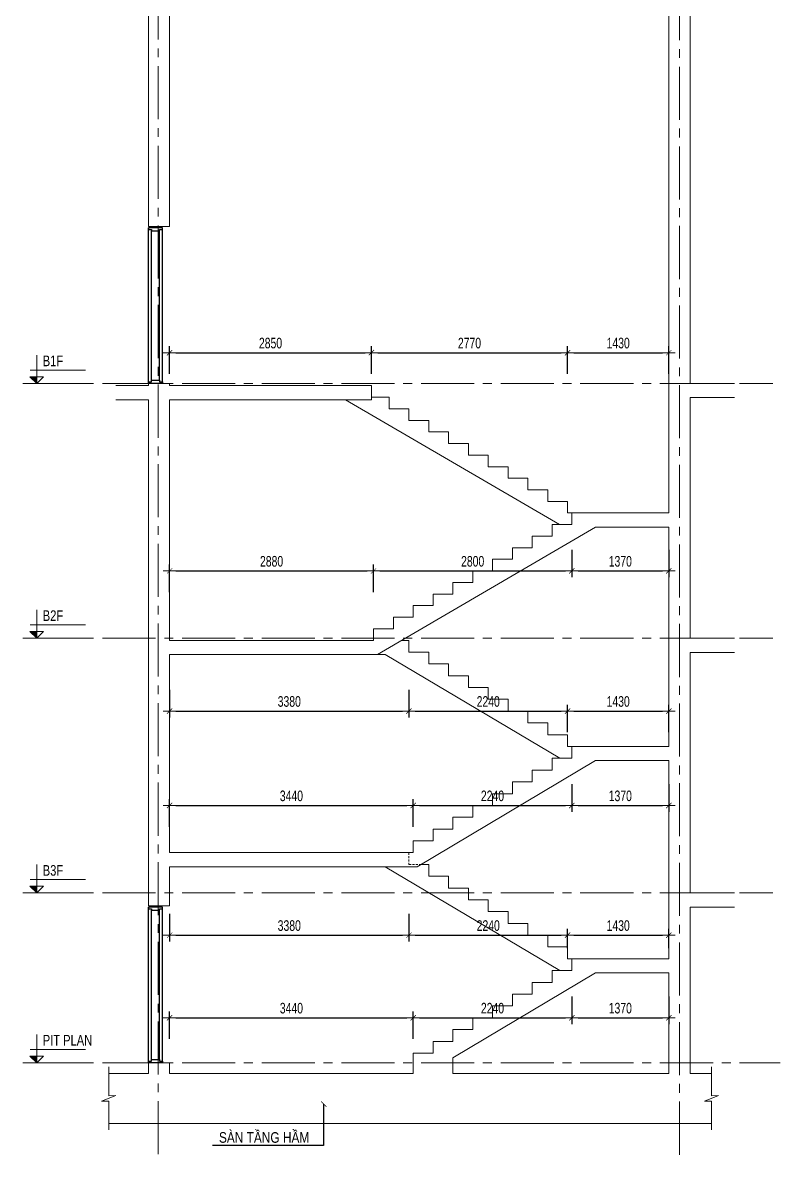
# Model space of a CAD drawing. Header units: millimetres. Extents: x -179076 to 254975, y -18667 to 296191.
# Drawn here: x 62883 to 73582, y 262626 to 278674 of the extents above; entities that cross this region are included whole.
import ezdxf
from ezdxf.enums import TextEntityAlignment as Align

# ---------------------------------------------------------------- set-up
doc = ezdxf.new("R2010")
doc.units = ezdxf.units.MM
doc.linetypes.add('CENTER2', pattern=[1.125, 0.75, -0.125, 0.125, -0.125])
doc.linetypes.add('HIDDEN2', pattern=[4.7625, 3.175, -1.5875])
doc.layers.get('Defpoints').update_dxf_attribs({"color": 151, "lineweight": 9})
doc.layers.add('A-DOOR', color=4, linetype='Continuous')
doc.layers.add('DOOR', color=4, linetype='Continuous')
for name, color, linetype, lineweight in [('NDC_S_ANNO', 7, 'Continuous', 20), ('NDC_S_AXIS', 5, 'CENTER2', 13), ('NDC_S_CONTINUOUS', 3, 'Continuous', 20), ('NDC_S_DIM', 1, 'Continuous', 15), ('NDC_S_HIDDEN', 8, 'HIDDEN2', 13), ('NDC_S_SLAB', 2, 'Continuous', 20), ('NDC_S_SYMBOL', 1, 'Continuous', 15), ('NDC_S_TEXT SYMBOL', 7, 'Continuous', 20), ('NDC_S_VN TEXT', 7, 'Continuous', 20)]:
    doc.layers.add(name, color=color, linetype=linetype, lineweight=lineweight)
doc.styles.add('NDC_ANNO', font='', dxfattribs={"width": 0.8})
doc.styles.add('NDC_DIM', font='', dxfattribs={"width": 0.75})
doc.styles.add('NDC_VIE TXT', font='arial.ttf', dxfattribs={"width": 0.8})
doc.styles.get('NDC_ANNO').set_extended_font_data('Dotum')
doc.styles.get('NDC_DIM').set_extended_font_data('Dotum')
doc.dimstyles.new('NDC_dim_50', dxfattribs={"dimscale": 50, "dimtxt": 2.5, "dimasz": 1.5, "dimexe": 1.5, "dimexo": 2.5, "dimgap": 1, "dimtad": 1, "dimdec": 0, "dimzin": 0, "dimdsep": 46, "dimtxsty": 'NDC_DIM', "dimblk": 'DIMMARK', "dimcen": 0.09, "dimdle": 1.2, "dimclrd": 1, "dimclre": 1, "dimclrt": 3, "dimadec": 0, "dimazin": 0, "dimtfac": 1, "dimtdec": 0, "dimtix": 1, "dimtofl": 0, "dimtmove": 0, "dimatfit": 3, "dimfxl": 8, "dimfxlon": 1, "dimtolj": 1, "dimtzin": 0, "dimarcsym": 0})
doc.dimstyles.new('NDC_dim_60', dxfattribs={"dimscale": 60, "dimtxt": 2.5, "dimasz": 1.5, "dimexe": 1.5, "dimexo": 2.5, "dimgap": 1, "dimtad": 1, "dimdec": 0, "dimzin": 0, "dimdsep": 46, "dimtxsty": 'NDC_DIM', "dimblk": 'DIMMARK', "dimcen": 0.09, "dimdle": 1.2, "dimclrd": 1, "dimclre": 1, "dimclrt": 3, "dimadec": 0, "dimazin": 0, "dimtfac": 1, "dimtdec": 0, "dimtix": 1, "dimtofl": 0, "dimtmove": 0, "dimatfit": 3, "dimfxl": 5, "dimfxlon": 1, "dimtolj": 1, "dimtzin": 0, "dimarcsym": 0})

# ---------------------------------------------------------------- blocks, each defined once
blk = doc.blocks.new('X-SECTION-2$0$X-SEC-DOO2')
at = {"layer": 'A-DOOR'}
for p, q in [((41976, 101972), (41976, 104172)), ((42176, 101972), (42176, 104172)), ((42021, 102017), (42021, 104127)), ((42131, 102017), (42131, 104127))]:
    blk.add_line(p, q, dxfattribs=at)
for points in [[(41976, 104172), (41976, 104147), (42021, 104147), (42021, 104127), (42131, 104127), (42131, 104147), (42176, 104147), (42176, 104172)], [(41976, 101972), (41976, 101997), (42021, 101997), (42021, 102017), (42131, 102017), (42131, 101997), (42176, 101997), (42176, 101972)]]:
    blk.add_lwpolyline(points, close=True, dxfattribs=at)
at = {"layer": 'Defpoints'}
blk.add_line((41976, 104192), (42176, 104192), dxfattribs=at)
blk = doc.blocks.new('kata_block_CT')
at = {"layer": 'NDC_S_ANNO'}
blk.add_hatch(color=3, dxfattribs=at).paths.add_polyline_path([(0, 1.6), (-1.61, 1.6), (0, 0)])
at = {"layer": 'NDC_S_ANNO', "ltscale": 50}
h = blk.add_hatch(dxfattribs=at)
h.set_pattern_fill('ANSI31', color=256, scale=1.406, style=0)
h.paths.add_polyline_path([(0, 1.6), (0, 0), (1.61, 1.6)])
for p, q in [((-1.59, 3.14), (11.47, 3.14)), ((11.56, 0), (-1.64, 0))]:
    blk.add_line(p, q, dxfattribs=at)
for points in [[(0, 6.69), (0, 0)], [(0, 0), (-1.61, 1.6), (0, 1.6)], [(0, 0), (1.61, 1.6), (0, 1.6)]]:
    blk.add_lwpolyline(points, dxfattribs=at)
at = {"layer": 'NDC_S_ANNO', "color": 8, "ltscale": 50}
blk.add_lwpolyline([(0, 0), (-1.61, 1.6), (0, 1.6)], dxfattribs=at)
at = {"layer": 'NDC_S_TEXT SYMBOL', "color": 3, "style": 'NDC_ANNO', "width": 0.8}
blk.add_attdef('CT', (1.41, 4.07), '', height=2.5, dxfattribs=at)
blk = doc.blocks.new('DIMMARK')
at = {"layer": 'NDC_S_DIM', "color": 1}
blk.add_line((-1.5, 0), (1, 0), dxfattribs=at)
at = {"layer": 'NDC_S_DIM', "color": 2, "const_width": 0.1}
blk.add_lwpolyline([(-0.42, -0.42), (0.42, 0.42)], dxfattribs=at)
blk = doc.blocks.new('*D397')
at = {"layer": 'Defpoints', "color": 0, "transparency": 16777216}
for p in [(68398, 264612), (64958, 263826), (68398, 263826)]:
    blk.add_point(p, dxfattribs=at)
at = {"layer": 'NDC_S_DIM', "color": 1, "lineweight": -2, "transparency": 16777216}
for p, q in [((64958, 264312), (64958, 264702)), ((68398, 264312), (68398, 264702)), ((65048, 264612), (68308, 264612))]:
    blk.add_line(p, q, dxfattribs=at)
at = {"layer": 'NDC_S_DIM', "color": 1, "lineweight": -2, "transparency": 16777216, "xscale": 90, "yscale": 90, "zscale": 90, "rotation": 180}
blk.add_blockref('DIMMARK', (64958, 264612), dxfattribs=at)
at = {"layer": 'NDC_S_DIM', "color": 1, "lineweight": -2, "transparency": 16777216, "xscale": 90, "yscale": 90, "zscale": 90}
blk.add_blockref('DIMMARK', (68398, 264612), dxfattribs=at)
at = {"layer": 'NDC_S_DIM', "color": 3, "transparency": 16777216, "insert": (66678, 264747), "char_height": 150, "attachment_point": 5, "style": 'NDC_DIM'}
blk.add_mtext('\\A1;3440', dxfattribs=at)
blk = doc.blocks.new('*D398')
at = {"layer": 'Defpoints', "color": 0, "transparency": 16777216}
for p in [(70638, 265279), (70638, 264612), (68398, 263826)]:
    blk.add_point(p, dxfattribs=at)
at = {"layer": 'NDC_S_DIM', "color": 1, "lineweight": -2, "transparency": 16777216}
for p, q in [((70638, 264912), (70638, 264522)), ((68398, 264312), (68398, 264702)), ((68488, 264612), (70548, 264612))]:
    blk.add_line(p, q, dxfattribs=at)
at = {"layer": 'NDC_S_DIM', "color": 1, "lineweight": -2, "transparency": 16777216, "xscale": 90, "yscale": 90, "zscale": 90, "rotation": 180}
blk.add_blockref('DIMMARK', (68398, 264612), dxfattribs=at)
at = {"layer": 'NDC_S_DIM', "color": 1, "lineweight": -2, "transparency": 16777216, "xscale": 90, "yscale": 90, "zscale": 90}
blk.add_blockref('DIMMARK', (70638, 264612), dxfattribs=at)
at = {"layer": 'NDC_S_DIM', "color": 3, "transparency": 16777216, "insert": (69518, 264747), "char_height": 150, "attachment_point": 5, "style": 'NDC_DIM'}
blk.add_mtext('\\A1;2240', dxfattribs=at)
blk = doc.blocks.new('*D399')
at = {"layer": 'Defpoints', "color": 0, "transparency": 16777216}
for p in [(70638, 265279), (72008, 265246), (72008, 264612)]:
    blk.add_point(p, dxfattribs=at)
at = {"layer": 'NDC_S_DIM', "color": 1, "lineweight": -2, "transparency": 16777216}
for p, q in [((70638, 264912), (70638, 264522)), ((72008, 264912), (72008, 264522)), ((70728, 264612), (71918, 264612))]:
    blk.add_line(p, q, dxfattribs=at)
at = {"layer": 'NDC_S_DIM', "color": 1, "lineweight": -2, "transparency": 16777216, "xscale": 90, "yscale": 90, "zscale": 90, "rotation": 180}
blk.add_blockref('DIMMARK', (70638, 264612), dxfattribs=at)
at = {"layer": 'NDC_S_DIM', "color": 1, "lineweight": -2, "transparency": 16777216, "xscale": 90, "yscale": 90, "zscale": 90}
blk.add_blockref('DIMMARK', (72008, 264612), dxfattribs=at)
at = {"layer": 'NDC_S_DIM', "color": 3, "transparency": 16777216, "insert": (71323, 264747), "char_height": 150, "attachment_point": 5, "style": 'NDC_DIM'}
blk.add_mtext('\\A1;1370', dxfattribs=at)
blk = doc.blocks.new('*D400')
at = {"layer": 'Defpoints', "color": 0, "transparency": 16777216}
for p in [(64958, 266946), (68338, 266946), (68338, 265779)]:
    blk.add_point(p, dxfattribs=at)
at = {"layer": 'NDC_S_DIM', "color": 1, "lineweight": -2, "transparency": 16777216}
for p, q in [((64958, 266079), (64958, 265689)), ((68338, 266079), (68338, 265689)), ((65048, 265779), (68248, 265779))]:
    blk.add_line(p, q, dxfattribs=at)
at = {"layer": 'NDC_S_DIM', "color": 1, "lineweight": -2, "transparency": 16777216, "xscale": 90, "yscale": 90, "zscale": 90, "rotation": 180}
blk.add_blockref('DIMMARK', (64958, 265779), dxfattribs=at)
at = {"layer": 'NDC_S_DIM', "color": 1, "lineweight": -2, "transparency": 16777216, "xscale": 90, "yscale": 90, "zscale": 90}
blk.add_blockref('DIMMARK', (68338, 265779), dxfattribs=at)
at = {"layer": 'NDC_S_DIM', "color": 3, "transparency": 16777216, "insert": (66648, 265914), "char_height": 150, "attachment_point": 5, "style": 'NDC_DIM'}
blk.add_mtext('\\A1;3380', dxfattribs=at)
blk = doc.blocks.new('*D401')
at = {"layer": 'Defpoints', "color": 0, "transparency": 16777216}
for p in [(68338, 266946), (70578, 265779), (70578, 265446)]:
    blk.add_point(p, dxfattribs=at)
at = {"layer": 'NDC_S_DIM', "color": 1, "lineweight": -2, "transparency": 16777216}
for p, q in [((68338, 266079), (68338, 265689)), ((68428, 265779), (70488, 265779)), ((70578, 265596), (70578, 265869))]:
    blk.add_line(p, q, dxfattribs=at)
at = {"layer": 'NDC_S_DIM', "color": 1, "lineweight": -2, "transparency": 16777216, "xscale": 90, "yscale": 90, "zscale": 90, "rotation": 180}
blk.add_blockref('DIMMARK', (68338, 265779), dxfattribs=at)
at = {"layer": 'NDC_S_DIM', "color": 1, "lineweight": -2, "transparency": 16777216, "xscale": 90, "yscale": 90, "zscale": 90}
blk.add_blockref('DIMMARK', (70578, 265779), dxfattribs=at)
at = {"layer": 'NDC_S_DIM', "color": 3, "transparency": 16777216, "insert": (69458, 265914), "char_height": 150, "attachment_point": 5, "style": 'NDC_DIM'}
blk.add_mtext('\\A1;2240', dxfattribs=at)
blk = doc.blocks.new('*D402')
at = {"layer": 'Defpoints', "color": 0, "transparency": 16777216}
for p in [(72008, 265779), (70578, 265446), (72008, 265446)]:
    blk.add_point(p, dxfattribs=at)
at = {"layer": 'NDC_S_DIM', "color": 1, "lineweight": -2, "transparency": 16777216}
for p, q in [((70578, 265596), (70578, 265869)), ((70668, 265779), (71918, 265779)), ((72008, 265596), (72008, 265869))]:
    blk.add_line(p, q, dxfattribs=at)
at = {"layer": 'NDC_S_DIM', "color": 1, "lineweight": -2, "transparency": 16777216, "xscale": 90, "yscale": 90, "zscale": 90, "rotation": 180}
blk.add_blockref('DIMMARK', (70578, 265779), dxfattribs=at)
at = {"layer": 'NDC_S_DIM', "color": 1, "lineweight": -2, "transparency": 16777216, "xscale": 90, "yscale": 90, "zscale": 90}
blk.add_blockref('DIMMARK', (72008, 265779), dxfattribs=at)
at = {"layer": 'NDC_S_DIM', "color": 3, "transparency": 16777216, "insert": (71293, 265914), "char_height": 150, "attachment_point": 5, "style": 'NDC_DIM'}
blk.add_mtext('\\A1;1430', dxfattribs=at)
blk = doc.blocks.new('*D403')
at = {"layer": 'Defpoints', "color": 0, "transparency": 16777216}
for p in [(68398, 267612), (64958, 266946), (68398, 266946)]:
    blk.add_point(p, dxfattribs=at)
at = {"layer": 'NDC_S_DIM', "color": 1, "lineweight": -2, "transparency": 16777216}
for p, q in [((64958, 267312), (64958, 267702)), ((68398, 267312), (68398, 267702)), ((65048, 267612), (68308, 267612))]:
    blk.add_line(p, q, dxfattribs=at)
at = {"layer": 'NDC_S_DIM', "color": 1, "lineweight": -2, "transparency": 16777216, "xscale": 90, "yscale": 90, "zscale": 90, "rotation": 180}
blk.add_blockref('DIMMARK', (64958, 267612), dxfattribs=at)
at = {"layer": 'NDC_S_DIM', "color": 1, "lineweight": -2, "transparency": 16777216, "xscale": 90, "yscale": 90, "zscale": 90}
blk.add_blockref('DIMMARK', (68398, 267612), dxfattribs=at)
at = {"layer": 'NDC_S_DIM', "color": 3, "transparency": 16777216, "insert": (66678, 267747), "char_height": 150, "attachment_point": 5, "style": 'NDC_DIM'}
blk.add_mtext('\\A1;3440', dxfattribs=at)
blk = doc.blocks.new('*D404')
at = {"layer": 'Defpoints', "color": 0, "transparency": 16777216}
for p in [(70638, 268279), (70638, 267612), (68398, 266946)]:
    blk.add_point(p, dxfattribs=at)
at = {"layer": 'NDC_S_DIM', "color": 1, "lineweight": -2, "transparency": 16777216}
for p, q in [((70638, 267912), (70638, 267522)), ((68398, 267312), (68398, 267702)), ((68488, 267612), (70548, 267612))]:
    blk.add_line(p, q, dxfattribs=at)
at = {"layer": 'NDC_S_DIM', "color": 1, "lineweight": -2, "transparency": 16777216, "xscale": 90, "yscale": 90, "zscale": 90, "rotation": 180}
blk.add_blockref('DIMMARK', (68398, 267612), dxfattribs=at)
at = {"layer": 'NDC_S_DIM', "color": 1, "lineweight": -2, "transparency": 16777216, "xscale": 90, "yscale": 90, "zscale": 90}
blk.add_blockref('DIMMARK', (70638, 267612), dxfattribs=at)
at = {"layer": 'NDC_S_DIM', "color": 3, "transparency": 16777216, "insert": (69518, 267747), "char_height": 150, "attachment_point": 5, "style": 'NDC_DIM'}
blk.add_mtext('\\A1;2240', dxfattribs=at)
blk = doc.blocks.new('*D405')
at = {"layer": 'Defpoints', "color": 0, "transparency": 16777216}
for p in [(70638, 268279), (72008, 268246), (72008, 267612)]:
    blk.add_point(p, dxfattribs=at)
at = {"layer": 'NDC_S_DIM', "color": 1, "lineweight": -2, "transparency": 16777216}
for p, q in [((70638, 267912), (70638, 267522)), ((72008, 267912), (72008, 267522)), ((70728, 267612), (71918, 267612))]:
    blk.add_line(p, q, dxfattribs=at)
at = {"layer": 'NDC_S_DIM', "color": 1, "lineweight": -2, "transparency": 16777216, "xscale": 90, "yscale": 90, "zscale": 90, "rotation": 180}
blk.add_blockref('DIMMARK', (70638, 267612), dxfattribs=at)
at = {"layer": 'NDC_S_DIM', "color": 1, "lineweight": -2, "transparency": 16777216, "xscale": 90, "yscale": 90, "zscale": 90}
blk.add_blockref('DIMMARK', (72008, 267612), dxfattribs=at)
at = {"layer": 'NDC_S_DIM', "color": 3, "transparency": 16777216, "insert": (71323, 267747), "char_height": 150, "attachment_point": 5, "style": 'NDC_DIM'}
blk.add_mtext('\\A1;1370', dxfattribs=at)
blk = doc.blocks.new('*D406')
at = {"layer": 'Defpoints', "color": 0, "transparency": 16777216}
for p in [(68338, 269779), (64958, 269746), (68338, 268946)]:
    blk.add_point(p, dxfattribs=at)
at = {"layer": 'NDC_S_DIM', "color": 1, "lineweight": -2, "transparency": 16777216}
for p, q in [((64958, 269246), (64958, 268856)), ((68338, 269246), (68338, 268856)), ((65048, 268946), (68248, 268946))]:
    blk.add_line(p, q, dxfattribs=at)
at = {"layer": 'NDC_S_DIM', "color": 1, "lineweight": -2, "transparency": 16777216, "xscale": 90, "yscale": 90, "zscale": 90, "rotation": 180}
blk.add_blockref('DIMMARK', (64958, 268946), dxfattribs=at)
at = {"layer": 'NDC_S_DIM', "color": 1, "lineweight": -2, "transparency": 16777216, "xscale": 90, "yscale": 90, "zscale": 90}
blk.add_blockref('DIMMARK', (68338, 268946), dxfattribs=at)
at = {"layer": 'NDC_S_DIM', "color": 3, "transparency": 16777216, "insert": (66648, 269081), "char_height": 150, "attachment_point": 5, "style": 'NDC_DIM'}
blk.add_mtext('\\A1;3380', dxfattribs=at)
blk = doc.blocks.new('*D407')
at = {"layer": 'Defpoints', "color": 0, "transparency": 16777216}
for p in [(68338, 269779), (70578, 268946), (70578, 268446)]:
    blk.add_point(p, dxfattribs=at)
at = {"layer": 'NDC_S_DIM', "color": 1, "lineweight": -2, "transparency": 16777216}
for p, q in [((68338, 269246), (68338, 268856)), ((70578, 268646), (70578, 269036)), ((68428, 268946), (70488, 268946))]:
    blk.add_line(p, q, dxfattribs=at)
at = {"layer": 'NDC_S_DIM', "color": 1, "lineweight": -2, "transparency": 16777216, "xscale": 90, "yscale": 90, "zscale": 90, "rotation": 180}
blk.add_blockref('DIMMARK', (68338, 268946), dxfattribs=at)
at = {"layer": 'NDC_S_DIM', "color": 1, "lineweight": -2, "transparency": 16777216, "xscale": 90, "yscale": 90, "zscale": 90}
blk.add_blockref('DIMMARK', (70578, 268946), dxfattribs=at)
at = {"layer": 'NDC_S_DIM', "color": 3, "transparency": 16777216, "insert": (69458, 269081), "char_height": 150, "attachment_point": 5, "style": 'NDC_DIM'}
blk.add_mtext('\\A1;2240', dxfattribs=at)
blk = doc.blocks.new('*D408')
at = {"layer": 'Defpoints', "color": 0, "transparency": 16777216}
for p in [(72008, 268946), (70578, 268446), (72008, 268446)]:
    blk.add_point(p, dxfattribs=at)
at = {"layer": 'NDC_S_DIM', "color": 1, "lineweight": -2, "transparency": 16777216}
for p, q in [((70578, 268646), (70578, 269036)), ((72008, 268646), (72008, 269036)), ((70668, 268946), (71918, 268946))]:
    blk.add_line(p, q, dxfattribs=at)
at = {"layer": 'NDC_S_DIM', "color": 1, "lineweight": -2, "transparency": 16777216, "xscale": 90, "yscale": 90, "zscale": 90, "rotation": 180}
blk.add_blockref('DIMMARK', (70578, 268946), dxfattribs=at)
at = {"layer": 'NDC_S_DIM', "color": 1, "lineweight": -2, "transparency": 16777216, "xscale": 90, "yscale": 90, "zscale": 90}
blk.add_blockref('DIMMARK', (72008, 268946), dxfattribs=at)
at = {"layer": 'NDC_S_DIM', "color": 3, "transparency": 16777216, "insert": (71293, 269081), "char_height": 150, "attachment_point": 5, "style": 'NDC_DIM'}
blk.add_mtext('\\A1;1430', dxfattribs=at)
blk = doc.blocks.new('*D409')
at = {"layer": 'Defpoints', "color": 0, "transparency": 16777216}
for p in [(67838, 270927), (64958, 269946), (67838, 269946)]:
    blk.add_point(p, dxfattribs=at)
at = {"layer": 'NDC_S_DIM', "color": 1, "lineweight": -2, "transparency": 16777216}
for p, q in [((64958, 270627), (64958, 271017)), ((65048, 270927), (67748, 270927)), ((67838, 270627), (67838, 271017))]:
    blk.add_line(p, q, dxfattribs=at)
at = {"layer": 'NDC_S_DIM', "color": 1, "lineweight": -2, "transparency": 16777216, "xscale": 90, "yscale": 90, "zscale": 90, "rotation": 180}
blk.add_blockref('DIMMARK', (64958, 270927), dxfattribs=at)
at = {"layer": 'NDC_S_DIM', "color": 1, "lineweight": -2, "transparency": 16777216, "xscale": 90, "yscale": 90, "zscale": 90}
blk.add_blockref('DIMMARK', (67838, 270927), dxfattribs=at)
at = {"layer": 'NDC_S_DIM', "color": 3, "transparency": 16777216, "insert": (66398, 271062), "char_height": 150, "attachment_point": 5, "style": 'NDC_DIM'}
blk.add_mtext('\\A1;2880', dxfattribs=at)
blk = doc.blocks.new('*D410')
at = {"layer": 'Defpoints', "color": 0, "transparency": 16777216}
for p in [(70638, 271582), (70638, 270927), (67838, 269946)]:
    blk.add_point(p, dxfattribs=at)
at = {"layer": 'NDC_S_DIM', "color": 1, "lineweight": -2, "transparency": 16777216}
for p, q in [((70638, 271227), (70638, 270837)), ((67838, 270627), (67838, 271017)), ((67928, 270927), (70548, 270927))]:
    blk.add_line(p, q, dxfattribs=at)
at = {"layer": 'NDC_S_DIM', "color": 1, "lineweight": -2, "transparency": 16777216, "xscale": 90, "yscale": 90, "zscale": 90, "rotation": 180}
blk.add_blockref('DIMMARK', (67838, 270927), dxfattribs=at)
at = {"layer": 'NDC_S_DIM', "color": 1, "lineweight": -2, "transparency": 16777216, "xscale": 90, "yscale": 90, "zscale": 90}
blk.add_blockref('DIMMARK', (70638, 270927), dxfattribs=at)
at = {"layer": 'NDC_S_DIM', "color": 3, "transparency": 16777216, "insert": (69238, 271062), "char_height": 150, "attachment_point": 5, "style": 'NDC_DIM'}
blk.add_mtext('\\A1;2800', dxfattribs=at)
blk = doc.blocks.new('*D411')
at = {"layer": 'Defpoints', "color": 0, "transparency": 16777216}
for p in [(70638, 271582), (72008, 271546), (72008, 270927)]:
    blk.add_point(p, dxfattribs=at)
at = {"layer": 'NDC_S_DIM', "color": 1, "lineweight": -2, "transparency": 16777216}
for p, q in [((70638, 271227), (70638, 270837)), ((72008, 271227), (72008, 270837)), ((70728, 270927), (71918, 270927))]:
    blk.add_line(p, q, dxfattribs=at)
at = {"layer": 'NDC_S_DIM', "color": 1, "lineweight": -2, "transparency": 16777216, "xscale": 90, "yscale": 90, "zscale": 90, "rotation": 180}
blk.add_blockref('DIMMARK', (70638, 270927), dxfattribs=at)
at = {"layer": 'NDC_S_DIM', "color": 1, "lineweight": -2, "transparency": 16777216, "xscale": 90, "yscale": 90, "zscale": 90}
blk.add_blockref('DIMMARK', (72008, 270927), dxfattribs=at)
at = {"layer": 'NDC_S_DIM', "color": 3, "transparency": 16777216, "insert": (71323, 271062), "char_height": 150, "attachment_point": 5, "style": 'NDC_DIM'}
blk.add_mtext('\\A1;1370', dxfattribs=at)
blk = doc.blocks.new('*D412')
at = {"layer": 'Defpoints', "color": 0, "transparency": 16777216}
for p in [(67808, 274011), (64958, 273346), (67808, 273382)]:
    blk.add_point(p, dxfattribs=at)
at = {"layer": 'NDC_S_DIM', "color": 1, "lineweight": -2, "transparency": 16777216}
for p, q in [((64958, 273711), (64958, 274101)), ((65048, 274011), (67718, 274011)), ((67808, 273711), (67808, 274101))]:
    blk.add_line(p, q, dxfattribs=at)
at = {"layer": 'NDC_S_DIM', "color": 1, "lineweight": -2, "transparency": 16777216, "xscale": 90, "yscale": 90, "zscale": 90, "rotation": 180}
blk.add_blockref('DIMMARK', (64958, 274011), dxfattribs=at)
at = {"layer": 'NDC_S_DIM', "color": 1, "lineweight": -2, "transparency": 16777216, "xscale": 90, "yscale": 90, "zscale": 90}
blk.add_blockref('DIMMARK', (67808, 274011), dxfattribs=at)
at = {"layer": 'NDC_S_DIM', "color": 3, "transparency": 16777216, "insert": (66383, 274146), "char_height": 150, "attachment_point": 5, "style": 'NDC_DIM'}
blk.add_mtext('\\A1;2850', dxfattribs=at)
blk = doc.blocks.new('*D413')
at = {"layer": 'Defpoints', "color": 0, "transparency": 16777216}
for p in [(70578, 274011), (67808, 273382), (70578, 271909)]:
    blk.add_point(p, dxfattribs=at)
at = {"layer": 'NDC_S_DIM', "color": 1, "lineweight": -2, "transparency": 16777216}
for p, q in [((67808, 273711), (67808, 274101)), ((67898, 274011), (70488, 274011)), ((70578, 273711), (70578, 274101))]:
    blk.add_line(p, q, dxfattribs=at)
at = {"layer": 'NDC_S_DIM', "color": 1, "lineweight": -2, "transparency": 16777216, "xscale": 90, "yscale": 90, "zscale": 90, "rotation": 180}
blk.add_blockref('DIMMARK', (67808, 274011), dxfattribs=at)
at = {"layer": 'NDC_S_DIM', "color": 1, "lineweight": -2, "transparency": 16777216, "xscale": 90, "yscale": 90, "zscale": 90}
blk.add_blockref('DIMMARK', (70578, 274011), dxfattribs=at)
at = {"layer": 'NDC_S_DIM', "color": 3, "transparency": 16777216, "insert": (69193, 274146), "char_height": 150, "attachment_point": 5, "style": 'NDC_DIM'}
blk.add_mtext('\\A1;2770', dxfattribs=at)
blk = doc.blocks.new('*D414')
at = {"layer": 'Defpoints', "color": 0, "transparency": 16777216}
for p in [(72008, 274011), (70578, 271909), (72008, 271746)]:
    blk.add_point(p, dxfattribs=at)
at = {"layer": 'NDC_S_DIM', "color": 1, "lineweight": -2, "transparency": 16777216}
for p, q in [((70578, 273711), (70578, 274101)), ((70668, 274011), (71918, 274011)), ((72008, 273711), (72008, 274101))]:
    blk.add_line(p, q, dxfattribs=at)
at = {"layer": 'NDC_S_DIM', "color": 1, "lineweight": -2, "transparency": 16777216, "xscale": 90, "yscale": 90, "zscale": 90, "rotation": 180}
blk.add_blockref('DIMMARK', (70578, 274011), dxfattribs=at)
at = {"layer": 'NDC_S_DIM', "color": 1, "lineweight": -2, "transparency": 16777216, "xscale": 90, "yscale": 90, "zscale": 90}
blk.add_blockref('DIMMARK', (72008, 274011), dxfattribs=at)
at = {"layer": 'NDC_S_DIM', "color": 3, "transparency": 16777216, "insert": (71293, 274146), "char_height": 150, "attachment_point": 5, "style": 'NDC_DIM'}
blk.add_mtext('\\A1;1430', dxfattribs=at)

msp = doc.modelspace()

# ---------------------------------------------------------------- linework, layer by layer
at = {"layer": 'NDC_S_AXIS', "ltscale": 1000}
for p, q in [((64798.5, 296060), (64798.5, 262626.2)), ((72158.4, 296052.1), (72158.4, 262626.2)), ((62883.4, 266375.6), (73477.4, 266375.6)), ((62883.4, 263975.6), (73582.3, 263975.6))]:
    msp.add_line(p, q, dxfattribs=at)
for points in [[(62883.4, 273575.6), (73477.4, 273575.6)], [(62883.4, 269975.6), (73477.4, 269975.6)], [(62883.4, 266375.6), (73477.4, 266375.6)]]:
    msp.add_lwpolyline(points, dxfattribs=at)
at = {"layer": 'NDC_S_CONTINUOUS'}
for p, q in [((67444.2, 273345.6), (70462, 271581.9)), ((70467.4, 265278.9), (68003.4, 266745.6))]:
    msp.add_line(p, q, dxfattribs=at)
for points in [[(70638.4, 271745.6), (70578.4, 271745.6), (70578.4, 271909.2), (70298.4, 271909.2), (70298.4, 272072.8), (70018.4, 272072.8), (70018.4, 272236.5), (69738.4, 272236.5), (69738.4, 272400.1), (69458.4, 272400.1), (69458.4, 272563.7), (69178.4, 272563.7), (69178.4, 272727.4), (68898.4, 272727.4), (68898.4, 272891), (68618.4, 272891), (68618.4, 273054.7), (68338.4, 273054.7), (68338.4, 273218.3), (68058.4, 273218.3), (68058.4, 273381.9), (67808.4, 273381.9)], [(70638.4, 268445.6), (70578.4, 268445.6), (70578.4, 268612.2), (70298.4, 268612.2), (70298.4, 268778.9), (70018.4, 268778.9), (70018.4, 268945.6), (69738.4, 268945.6), (69738.4, 269112.2), (69458.4, 269112.2), (69458.4, 269278.9), (69178.4, 269278.9), (69178.4, 269445.6), (68898.4, 269445.6), (68898.4, 269612.2), (68618.4, 269612.2), (68618.4, 269778.9), (68338.4, 269778.9), (68338.4, 269945.6), (68234.8, 269945.6)], [(70467.4, 268278.9), (68003.4, 269745.6), (67892.5, 269745.6)], [(70638.4, 265445.6), (70578.4, 265445.6), (70578.4, 265612.2), (70298.4, 265612.2), (70298.4, 265778.9), (70018.4, 265778.9), (70018.4, 265945.6), (69738.4, 265945.6), (69738.4, 266112.2), (69458.4, 266112.2), (69458.4, 266278.9), (69178.4, 266278.9), (69178.4, 266445.6), (68898.4, 266445.6), (68898.4, 266612.2), (68618.4, 266612.2), (68618.4, 266778.9), (68509.4, 266778.9)]]:
    msp.add_lwpolyline(points, dxfattribs=at)
at = {"layer": 'NDC_S_HIDDEN', "ltscale": 10}
msp.add_lwpolyline([(68058.4, 266945.6), (68338.4, 266945.6), (68338.4, 266778.9), (68509.4, 266778.9)], dxfattribs=at)
at = {"layer": 'NDC_S_SLAB'}
for p, q in [((72308.4, 279345.6), (72308.4, 273575.6)), ((67808.4, 273545.6), (67808.4, 273345.6)), ((64197.5, 273345.6), (64658.4, 273345.6)), ((64958.4, 273345.6), (67808.4, 273345.6)), ((64958.4, 273345.6), (64958.4, 269945.6)), ((72308.4, 273375.6), (72308.4, 269975.6)), ((72308.4, 273375.6), (72933.9, 273375.6)), ((70638.4, 271745.6), (72008.4, 271745.6)), ((67892.5, 269745.6), (70972.5, 271545.6)), ((70972.5, 271545.6), (72008.4, 271545.6)), ((72008.4, 271545.6), (72008.4, 268445.6)), ((72308.4, 269775.6), (72308.4, 266375.6)), ((72308.4, 269775.6), (72933.9, 269775.6)), ((64958.4, 269745.6), (67892.5, 269745.6)), ((64958.4, 269745.6), (64958.4, 266945.6)), ((72008.4, 268245.6), (72008.4, 265445.6)), ((68398.4, 266945.6), (64958.4, 266945.6)), ((64958.4, 266745.6), (64958.4, 266195.6)), ((68453.4, 266745.6), (64958.4, 266745.6)), ((72308.4, 266375.6), (72933.9, 266375.6)), ((64658.4, 266195.6), (64958.4, 266195.6)), ((72308.4, 266175.6), (72308.4, 263825.6)), ((72308.4, 266175.6), (72933.9, 266175.6)), ((72008.4, 265245.6), (72008.4, 263825.6)), ((64658.4, 263975.6), (64958.4, 263975.6)), ((64958.4, 263975.6), (64958.4, 263825.6)), ((64097.2, 263825.6), (64658.4, 263825.6)), ((64958.4, 263825.6), (68398.4, 263825.6)), ((68958.4, 263825.6), (72008.4, 263825.6)), ((72308.4, 263825.6), (72611.9, 263825.6)), ((64097.2, 263117.5), (72611.9, 263117.5))]:
    msp.add_line(p, q, dxfattribs=at)
for points in [[(68678.4, 279545.6), (68678.4, 279647.5), (70973.6, 281020.6), (72008.4, 281020.6), (72008.4, 271745.6)], [(64958.4, 279345.6), (64958.4, 275795.6), (64658.4, 275795.6), (64658.4, 279345.6)], [(64658.4, 273545.6), (64197.5, 273545.6)], [(64658.4, 273545.6), (64658.4, 273575.6), (64958.4, 273575.6), (64958.4, 273545.6)], [(67808.4, 273545.6), (64958.4, 273545.6)], [(72933.9, 273575.6), (72308.4, 273575.6)], [(64658.4, 266195.6), (64658.4, 273345.6)], [(64958.4, 269945.6), (67838.4, 269945.6), (67838.4, 270109.2), (68118.4, 270109.2), (68118.4, 270272.8), (68398.4, 270272.8), (68398.4, 270436.5), (68678.4, 270436.5), (68678.4, 270600.1), (68958.4, 270600.1), (68958.4, 270763.7), (69238.4, 270763.7), (69238.4, 270927.4), (69518.4, 270927.4), (69518.4, 271091), (69798.4, 271091), (69798.4, 271254.7), (70078.4, 271254.7), (70078.4, 271418.3), (70358.4, 271418.3), (70358.4, 271581.9), (70638.4, 271581.9), (70638.4, 271745.6), (72008.4, 271745.6)], [(72933.9, 269975.6), (72308.4, 269975.6)], [(68398.4, 266945.6), (68398.4, 267112.2), (68678.4, 267112.2), (68678.4, 267278.9), (68958.4, 267278.9), (68958.4, 267445.6), (69238.4, 267445.6), (69238.4, 267612.2), (69518.4, 267612.2), (69518.4, 267778.9), (69798.4, 267778.9), (69798.4, 267945.6), (70078.4, 267945.6), (70078.4, 268112.2), (70358.4, 268112.2), (70358.4, 268278.9), (70638.4, 268278.9), (70638.4, 268445.6), (72008.4, 268445.6)], [(68453.4, 266745.6), (70973.4, 268245.6), (72008.4, 268245.6)], [(64958.4, 263825.6), (68398.4, 263825.6), (68398.4, 264112.2), (68678.4, 264112.2), (68678.4, 264278.9), (68958.4, 264278.9), (68958.4, 264445.6), (69238.4, 264445.6), (69238.4, 264612.2), (69518.4, 264612.2), (69518.4, 264778.9), (69798.4, 264778.9), (69798.4, 264945.6), (70078.4, 264945.6), (70078.4, 265112.2), (70358.4, 265112.2), (70358.4, 265278.9), (70638.4, 265278.9), (70638.4, 265445.6), (72008.4, 265445.6)], [(68958.4, 263825.6), (68958.4, 264046.2), (70973.4, 265245.6), (72008.4, 265245.6)], [(64658.4, 263825.6), (64658.4, 263975.6)]]:
    msp.add_lwpolyline(points, dxfattribs=at)
at = {"layer": 'NDC_S_SYMBOL'}
for points in [[(64097.2, 263919), (64097.2, 263509.4), (64197.2, 263511.5), (63997.2, 263431.5), (64097.2, 263433.7), (64097.2, 263027.4)], [(72611.9, 263919), (72611.9, 263509.4), (72711.9, 263511.5), (72511.9, 263431.5), (72611.9, 263433.7), (72611.9, 263027.4)]]:
    msp.add_lwpolyline(points, dxfattribs=at)

# ---------------------------------------------------------------- block references
at = {"layer": 'DOOR'}
for p in [(22682.8, 171603.7), (22682.8, 162003.7)]:
    msp.add_blockref('X-SECTION-2$0$X-SEC-DOO2', p, dxfattribs=at)
at = {"layer": 'NDC_S_VN TEXT', "xscale": 60, "yscale": 60, "zscale": 60}
for p, values in [((63081.8, 273575.6), {'CT': 'B1F'}), ((63081.8, 269975.6), {'CT': 'B2F'}), ((63081.8, 266375.6), {'CT': 'B3F'}), ((63081.8, 263975.6), {'CT': 'PIT PLAN'})]:
    msp.add_blockref('kata_block_CT', p, dxfattribs=at).add_auto_attribs(values)

# ---------------------------------------------------------------- texts
at = {"layer": 'NDC_S_VN TEXT', "style": 'NDC_VIE TXT', "width": 0.8}
msp.add_text('SÀN TẦNG HẦM', height=150, dxfattribs=at).set_placement((65654.6, 262920.4), align=Align.MIDDLE_LEFT)

# ---------------------------------------------------------------- dimensions: what is measured, and where the dimension line sits
at = {"layer": 'NDC_S_DIM'}
for base, p1, p2, picture, middle in [((67808.4, 274010.8), (64958.4, 273345.6), (67808.4, 273381.9), '*D412', (66383.4, 274145.9)), ((67838.4, 270927.4), (64958.4, 269945.6), (67838.4, 269945.6), '*D409', (66398.4, 271062.5)), ((68338.4, 268945.6), (64958.4, 269745.6), (68338.4, 269778.9), '*D406', (66648.4, 269080.7)), ((68398.4, 267612.2), (64958.4, 266945.6), (68398.4, 266945.6), '*D403', (66678.4, 267747.3)), ((68338.4, 265778.9), (64958.4, 266945.6), (68338.4, 266945.6), '*D400', (66648.4, 265914)), ((68398.4, 264612.2), (64958.4, 263825.6), (68398.4, 263825.6), '*D397', (66678.4, 264747.3))]:
    dim = msp.add_linear_dim(base=base, p1=p1, p2=p2, dimstyle='NDC_dim_60', dxfattribs=at)
    dim.commit()
    dim.dimension.update_dxf_attribs({"geometry": picture, "text_midpoint": middle})
for base, p1, p2, picture, middle in [((70578.4, 274010.8), (67808.4, 273381.9), (70578.4, 271909.2), '*D413', (69193.4, 274145.9)), ((72008.4, 274010.8), (70578.4, 271909.2), (72008.4, 271745.6), '*D414', (71293.4, 274145.9)), ((70638.4, 270927.4), (67838.4, 269945.6), (70638.4, 271581.9), '*D410', (69238.4, 271062.5)), ((72008.4, 270927.4), (70638.4, 271581.9), (72008.4, 271545.6), '*D411', (71323.4, 271062.5)), ((70578.4, 268945.6), (68338.4, 269778.9), (70578.4, 268445.6), '*D407', (69458.4, 269080.7)), ((72008.4, 268945.6), (70578.4, 268445.6), (72008.4, 268445.6), '*D408', (71293.4, 269080.7)), ((70638.4, 267612.2), (68398.4, 266945.6), (70638.4, 268278.9), '*D404', (69518.4, 267747.3)), ((72008.4, 267612.2), (70638.4, 268278.9), (72008.4, 268245.6), '*D405', (71323.4, 267747.3)), ((70578.4, 265778.9), (68338.4, 266945.6), (70578.4, 265445.6), '*D401', (69458.4, 265914)), ((72008.4, 265778.9), (70578.4, 265445.6), (72008.4, 265445.6), '*D402', (71293.4, 265914)), ((70638.4, 264612.2), (68398.4, 263825.6), (70638.4, 265278.9), '*D398', (69518.4, 264747.3)), ((72008.4, 264612.2), (70638.4, 265278.9), (72008.4, 265245.6), '*D399', (71323.4, 264747.3))]:
    dim = msp.add_linear_dim(base=base, p1=p1, p2=p2, dimstyle='NDC_dim_60', override={"dimtmove": 1}, dxfattribs=at)
    dim.commit()
    dim.dimension.update_dxf_attribs({"geometry": picture, "text_midpoint": middle})

# ---------------------------------------------------------------- leaders
msp.add_leader([(67133.3, 263392.7), (67133.3, 262807.2), (65561.6, 262807.2)], dimstyle='NDC_dim_50', override={"dimasz": 1.5, "dimtad": 0, "dimldrblk": 'ArchTick'}, dxfattribs=at)

doc.saveas('drawing.dxf')
